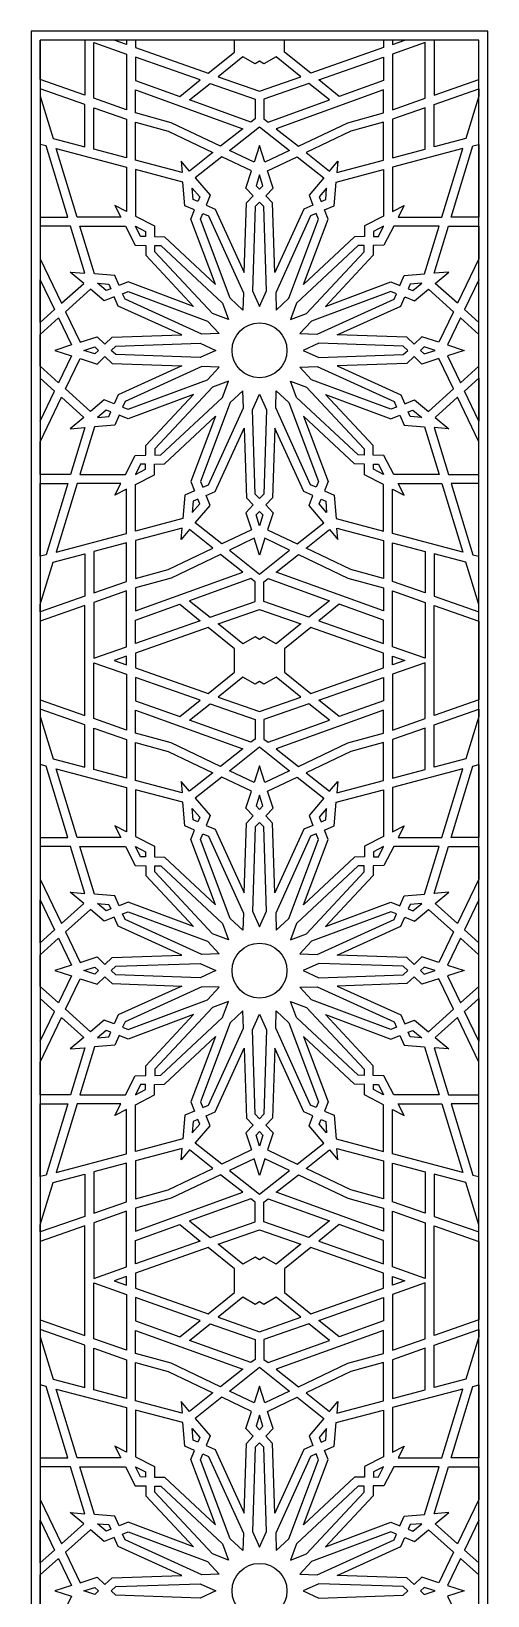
# Model space of a CAD drawing. Extents: x -1356 to -846, y 1052 to 4540.
# Drawn here: x -1356 to -846, y 2790 to 4540 of the extents above; entities that cross this region are included whole.
import ezdxf

# ---------------------------------------------------------------- set-up
doc = ezdxf.new("R2010")
doc.units = 0
doc.layers.add('LAYER_01', color=7, linetype='CONTINUOUS')

msp = doc.modelspace()

# ---------------------------------------------------------------- linework, layer by layer
at = {"layer": 'LAYER_01'}
for points in [[(-1355.9, 1051.9), (-845.5, 1051.9), (-845.5, 4539.9), (-1355.9, 4539.9)], [(-1345.9, 1061.9), (-855.5, 1061.9), (-855.5, 4529.9), (-1345.9, 4529.9)], [(-1286.1, 4527.4), (-1249.5, 4514.5), (-1249.5, 4452.1), (-1286.1, 4465)], [(-915.3, 4527.4), (-951.9, 4514.5), (-951.9, 4452.1), (-915.3, 4465)], [(-1167.1, 4485.5), (-1239.5, 4511), (-1239.5, 4485), (-1189.9, 4467.1)], [(-1082.1, 4511.4), (-1095.7, 4503.5), (-1100.7, 4506.4), (-1105.7, 4503.5), (-1119.2, 4511.4), (-1146.9, 4489), (-1100.7, 4472.8), (-1054.5, 4489)], [(-1034.3, 4485.5), (-961.9, 4511), (-961.9, 4485), (-1011.5, 4467.1)], [(-1156, 4481.6), (-1105.7, 4464), (-1105.7, 4442), (-1110.3, 4438.4), (-1178.9, 4463.1)], [(-1045.4, 4481.6), (-1095.7, 4464), (-1095.7, 4442), (-1091.1, 4438.4), (-1022.5, 4463.1)], [(-1345.9, 4467.3), (-1331.4, 4420), (-1296.1, 4410.6), (-1296.1, 4457.9), (-1345.9, 4475.4)], [(-1239.5, 4474.3), (-1119.5, 4431), (-1144.2, 4411.3), (-1199.4, 4437.7), (-1239.5, 4448.7)], [(-961.9, 4474.3), (-1081.9, 4431), (-1057.2, 4411.3), (-1002, 4437.7), (-961.9, 4448.7)], [(-855.5, 4467.3), (-870, 4420), (-905.3, 4410.6), (-905.3, 4457.9), (-855.5, 4475.4)], [(-1286.1, 4454.4), (-1249.5, 4441.5), (-1249.5, 4398.3), (-1286.1, 4408)], [(-915.3, 4454.4), (-951.9, 4441.5), (-951.9, 4398.3), (-915.3, 4408)], [(-1239.5, 4438.3), (-1202.9, 4428.3), (-1152.9, 4404.4), (-1179, 4383.6), (-1188.3, 4394.7), (-1187.3, 4381.9), (-1239.5, 4395.7)], [(-1067.2, 4406.5), (-1094.7, 4393.4), (-1100.7, 4412.1), (-1106.7, 4393.4), (-1134.2, 4406.5), (-1100.7, 4433.2)], [(-961.9, 4438.3), (-998.5, 4428.3), (-1048.5, 4404.4), (-1022.4, 4383.6), (-1013.1, 4394.7), (-1014.1, 4381.9), (-961.9, 4395.7)], [(-1339.3, 4411.7), (-1345.9, 4413.4), (-1345.9, 4331.9), (-1315, 4331.9)], [(-1328, 4408.7), (-1249.5, 4388), (-1249.5, 4338.3), (-1262.6, 4345), (-1255.9, 4331.9), (-1304.5, 4331.9)], [(-873.4, 4408.7), (-951.9, 4388), (-951.9, 4338.3), (-938.8, 4345), (-945.5, 4331.9), (-896.8, 4331.9)], [(-862, 4411.7), (-855.5, 4413.4), (-855.5, 4331.9), (-886.4, 4331.9)], [(-1109.8, 4383.8), (-1142.9, 4399.6), (-1172.5, 4376), (-1156, 4356.6), (-1160.4, 4345.5), (-1150.3, 4341.1), (-1118, 4270), (-1115.3, 4348), (-1107.6, 4356), (-1116, 4364.6)], [(-1091.6, 4383.8), (-1058.5, 4399.6), (-1028.9, 4376), (-1045.3, 4356.6), (-1041, 4345.5), (-1051.1, 4341.1), (-1083.4, 4270), (-1086, 4348), (-1093.7, 4356), (-1085.4, 4364.6)], [(-1186.4, 4371.3), (-1239.5, 4385.3), (-1239.5, 4333.2), (-1218.2, 4322.2), (-1218, 4310.3), (-1207, 4310.1), (-1149.9, 4256.8), (-1177.3, 4329.9), (-1173.3, 4340.2), (-1184.2, 4344.9)], [(-1100.7, 4363.2), (-1096.8, 4367.2), (-1100.7, 4379.4), (-1104.6, 4367.2)], [(-1015, 4371.3), (-961.9, 4385.3), (-961.9, 4333.2), (-983.2, 4322.2), (-983.4, 4310.3), (-994.4, 4310.1), (-1051.5, 4256.8), (-1024, 4329.9), (-1028.1, 4340.2), (-1017.1, 4344.9)], [(-1167.5, 4354.7), (-1169.6, 4349.5), (-1174.8, 4351.7), (-1175.8, 4364.5)], [(-1033.8, 4354.7), (-1031.8, 4349.5), (-1026.6, 4351.7), (-1025.6, 4364.5)], [(-1100.7, 4232), (-1092.7, 4249.5), (-1095.9, 4343.9), (-1100.7, 4348.8), (-1105.5, 4343.9), (-1108.7, 4249.5)], [(-1297.2, 4258), (-1312.2, 4270.7), (-1295.9, 4269.4), (-1311.9, 4321.9), (-1345.9, 4321.9), (-1345.9, 4285.3), (-1322.1, 4235.7)], [(-1250.7, 4321.9), (-1239.8, 4300.6), (-1227.9, 4300.4), (-1227.7, 4289.4), (-1174.4, 4232.3), (-1247.5, 4259.8), (-1257.7, 4255.7), (-1262.5, 4266.7), (-1285.2, 4268.5), (-1301.5, 4321.9)], [(-1228.1, 4316.1), (-1228, 4310.4), (-1233.6, 4310.5), (-1239.5, 4321.9)], [(-1133.5, 4241.4), (-1166.6, 4329.8), (-1164.1, 4336.2), (-1157.8, 4333.5), (-1118.7, 4247.5), (-1119.4, 4228.2)], [(-1067.9, 4241.4), (-1034.8, 4329.8), (-1037.3, 4336.2), (-1043.6, 4333.5), (-1082.6, 4247.5), (-1082, 4228.2)], [(-950.6, 4321.9), (-961.6, 4300.6), (-973.5, 4300.4), (-973.7, 4289.4), (-1027, 4232.3), (-953.9, 4259.8), (-943.6, 4255.7), (-938.9, 4266.7), (-916.2, 4268.5), (-899.9, 4321.9)], [(-973.3, 4316.1), (-973.4, 4310.4), (-967.7, 4310.5), (-961.9, 4321.9)], [(-904.1, 4258), (-889.1, 4270.7), (-905.5, 4269.4), (-889.4, 4321.9), (-855.5, 4321.9), (-855.5, 4285.3), (-879.3, 4235.7)], [(-1153.3, 4224.4), (-1217.7, 4293.4), (-1217.9, 4300.3), (-1211, 4300.2), (-1142, 4235.7), (-1135.2, 4217.7)], [(-1048.1, 4224.4), (-983.6, 4293.4), (-983.5, 4300.3), (-990.4, 4300.2), (-1059.4, 4235.7), (-1066.1, 4217.7)], [(-1345.9, 4262.1), (-1329.9, 4228.7), (-1345.9, 4214.3)], [(-1301.3, 4192.2), (-1282.2, 4198.4), (-1273.6, 4190.1), (-1265.6, 4197.8), (-1187.6, 4200.4), (-1258.7, 4232.7), (-1263.1, 4242.8), (-1274.2, 4238.5), (-1289.5, 4251.5), (-1317.6, 4226.3)], [(-1269.3, 4257.2), (-1267.1, 4252), (-1272.3, 4250), (-1282, 4258.2)], [(-900, 4192.2), (-919.2, 4198.4), (-927.8, 4190.1), (-935.8, 4197.8), (-1013.8, 4200.4), (-942.7, 4232.7), (-938.3, 4242.8), (-927.2, 4238.5), (-911.8, 4251.5), (-883.8, 4226.3)], [(-932.1, 4257.2), (-934.3, 4252), (-929.1, 4250), (-919.3, 4258.2)], [(-855.5, 4262.1), (-871.5, 4228.7), (-855.5, 4214.3)], [(-1165.1, 4201.2), (-1251, 4240.2), (-1253.8, 4246.5), (-1247.4, 4249), (-1159, 4215.9), (-1145.8, 4201.8)], [(-1036.3, 4201.2), (-950.3, 4240.2), (-947.6, 4246.5), (-954, 4249), (-1042.4, 4215.9), (-1055.6, 4201.8)], [(-1310.9, 4189.1), (-1329.7, 4183.1), (-1310.9, 4177.1), (-1325.4, 4146.9), (-1345.9, 4165.3), (-1345.9, 4200.9), (-1325.4, 4219.3)], [(-890.4, 4189.1), (-871.7, 4183.1), (-890.4, 4177.1), (-876, 4146.9), (-855.5, 4165.3), (-855.5, 4200.9), (-876, 4219.3)], [(-1297, 4183.1), (-1284.8, 4187), (-1280.8, 4183.1), (-1284.8, 4179.2)], [(-1266.4, 4183.1), (-1261.4, 4187.9), (-1167.1, 4191.1), (-1149.5, 4183.1), (-1167.1, 4175.1), (-1261.4, 4178.3)], [(-935, 4183.1), (-939.9, 4187.9), (-1034.3, 4191.1), (-1051.8, 4183.1), (-1034.3, 4175.1), (-939.9, 4178.3)], [(-904.4, 4183.1), (-916.6, 4187), (-920.6, 4183.1), (-916.6, 4179.2)], [(-1301.3, 4174), (-1282.2, 4167.8), (-1273.6, 4176.2), (-1265.6, 4168.5), (-1187.6, 4165.8), (-1258.7, 4133.5), (-1263.1, 4123.4), (-1274.2, 4127.8), (-1289.5, 4114.7), (-1317.6, 4140)], [(-1165.1, 4165.1), (-1251, 4126), (-1253.8, 4119.7), (-1247.4, 4117.2), (-1159, 4150.3), (-1145.8, 4164.4)], [(-1036.3, 4165.1), (-950.3, 4126), (-947.6, 4119.7), (-954, 4117.2), (-1042.4, 4150.3), (-1055.6, 4164.4)], [(-900, 4174), (-919.2, 4167.8), (-927.8, 4176.2), (-935.8, 4168.5), (-1013.8, 4165.8), (-942.7, 4133.5), (-938.3, 4123.4), (-927.2, 4127.8), (-911.8, 4114.7), (-883.8, 4140)], [(-1345.9, 4104.1), (-1329.9, 4137.5), (-1345.9, 4151.9)], [(-1153.3, 4141.8), (-1217.7, 4072.8), (-1217.9, 4065.9), (-1211, 4066.1), (-1142, 4130.5), (-1135.2, 4148.6)], [(-1048.1, 4141.8), (-983.6, 4072.8), (-983.5, 4065.9), (-990.4, 4066.1), (-1059.4, 4130.5), (-1066.1, 4148.6)], [(-855.5, 4104.1), (-871.5, 4137.5), (-855.5, 4151.9)], [(-1297.2, 4108.2), (-1312.2, 4095.5), (-1295.9, 4096.8), (-1311.9, 4044.3), (-1345.9, 4044.3), (-1345.9, 4080.9), (-1322.1, 4130.6)], [(-1250.7, 4044.3), (-1239.8, 4065.6), (-1227.9, 4065.8), (-1227.7, 4076.8), (-1174.4, 4133.9), (-1247.5, 4106.5), (-1257.7, 4110.5), (-1262.5, 4099.6), (-1285.2, 4097.7), (-1301.5, 4044.3)], [(-1133.5, 4124.8), (-1166.6, 4036.4), (-1164.1, 4030), (-1157.8, 4032.8), (-1118.7, 4118.7), (-1119.4, 4138)], [(-1100.7, 4134.3), (-1092.7, 4116.7), (-1095.9, 4022.4), (-1100.7, 4017.4), (-1105.5, 4022.4), (-1108.7, 4116.7)], [(-1067.9, 4124.8), (-1034.8, 4036.4), (-1037.3, 4030), (-1043.6, 4032.8), (-1082.6, 4118.7), (-1082, 4138)], [(-950.6, 4044.3), (-961.6, 4065.6), (-973.5, 4065.8), (-973.7, 4076.8), (-1027, 4133.9), (-953.9, 4106.5), (-943.6, 4110.5), (-938.9, 4099.6), (-916.2, 4097.7), (-899.9, 4044.3)], [(-904.1, 4108.2), (-889.1, 4095.5), (-905.5, 4096.8), (-889.4, 4044.3), (-855.5, 4044.3), (-855.5, 4080.9), (-879.3, 4130.6)], [(-1269.3, 4109), (-1267.1, 4114.2), (-1272.3, 4116.3), (-1282, 4108)], [(-932.1, 4109), (-934.3, 4114.2), (-929.1, 4116.3), (-919.3, 4108)], [(-1186.4, 3994.9), (-1239.5, 3980.9), (-1239.5, 4033.1), (-1218.2, 4044), (-1218, 4055.9), (-1207, 4056.1), (-1149.9, 4109.4), (-1177.3, 4036.3), (-1173.3, 4026), (-1184.2, 4021.3)], [(-1109.8, 3982.5), (-1142.9, 3966.6), (-1172.5, 3990.2), (-1156, 4009.6), (-1160.4, 4020.7), (-1150.3, 4025.1), (-1118, 4096.2), (-1115.3, 4018.2), (-1107.6, 4010.2), (-1116, 4001.6)], [(-1091.6, 3982.5), (-1058.5, 3966.6), (-1028.9, 3990.2), (-1045.3, 4009.6), (-1041, 4020.7), (-1051.1, 4025.1), (-1083.4, 4096.2), (-1086, 4018.2), (-1093.7, 4010.2), (-1085.4, 4001.6)], [(-1015, 3994.9), (-961.9, 3980.9), (-961.9, 4033.1), (-983.2, 4044), (-983.4, 4055.9), (-994.4, 4056.1), (-1051.5, 4109.4), (-1024, 4036.3), (-1028.1, 4026), (-1017.1, 4021.3)], [(-1228.1, 4050.2), (-1228, 4055.8), (-1233.6, 4055.7), (-1239.5, 4044.3)], [(-973.3, 4050.2), (-973.4, 4055.8), (-967.7, 4055.7), (-961.9, 4044.3)], [(-1339.3, 3954.5), (-1345.9, 3952.8), (-1345.9, 4034.3), (-1315, 4034.3)], [(-1328, 3957.5), (-1249.5, 3978.2), (-1249.5, 4027.9), (-1262.6, 4021.2), (-1255.9, 4034.3), (-1304.5, 4034.3)], [(-873.4, 3957.5), (-951.9, 3978.2), (-951.9, 4027.9), (-938.8, 4021.2), (-945.5, 4034.3), (-896.8, 4034.3)], [(-862, 3954.5), (-855.5, 3952.8), (-855.5, 4034.3), (-886.4, 4034.3)], [(-1167.5, 4011.5), (-1169.6, 4016.7), (-1174.8, 4014.5), (-1175.8, 4001.8)], [(-1033.8, 4011.5), (-1031.8, 4016.7), (-1026.6, 4014.5), (-1025.6, 4001.8)], [(-1100.7, 4003), (-1096.8, 3999), (-1100.7, 3986.8), (-1104.6, 3999)], [(-1239.5, 3927.9), (-1202.9, 3937.9), (-1152.9, 3961.8), (-1179, 3982.6), (-1188.3, 3971.6), (-1187.3, 3984.3), (-1239.5, 3970.5)], [(-1067.2, 3959.7), (-1094.7, 3972.9), (-1100.7, 3954.1), (-1106.7, 3972.9), (-1134.2, 3959.7), (-1100.7, 3933)], [(-961.9, 3927.9), (-998.5, 3937.9), (-1048.5, 3961.8), (-1022.4, 3982.6), (-1013.1, 3971.6), (-1014.1, 3984.3), (-961.9, 3970.5)], [(-1345.9, 3898.9), (-1331.4, 3946.3), (-1296.1, 3955.6), (-1296.1, 3908.3), (-1345.9, 3890.8)], [(-1286.1, 3911.8), (-1249.5, 3924.7), (-1249.5, 3967.9), (-1286.1, 3958.2)], [(-1239.5, 3891.9), (-1119.5, 3935.2), (-1144.2, 3954.9), (-1199.4, 3928.5), (-1239.5, 3917.5)], [(-961.9, 3891.9), (-1081.9, 3935.2), (-1057.2, 3954.9), (-1002, 3928.5), (-961.9, 3917.5)], [(-915.3, 3911.8), (-951.9, 3924.7), (-951.9, 3967.9), (-915.3, 3958.2)], [(-855.5, 3898.9), (-870, 3946.3), (-905.3, 3955.6), (-905.3, 3908.3), (-855.5, 3890.8)], [(-1156, 3884.6), (-1105.7, 3902.2), (-1105.7, 3924.2), (-1110.3, 3927.9), (-1178.9, 3903.1)], [(-1045.4, 3884.6), (-1095.7, 3902.2), (-1095.7, 3924.2), (-1091.1, 3927.9), (-1022.5, 3903.1)], [(-1286.1, 3838.8), (-1249.5, 3851.7), (-1249.5, 3914.1), (-1286.1, 3901.2)], [(-915.3, 3838.8), (-951.9, 3851.7), (-951.9, 3914.1), (-915.3, 3901.2)], [(-1296.1, 3836.3), (-1296.1, 3897.7), (-1345.9, 3880.2), (-1345.9, 3792.4), (-1296.1, 3774.9)], [(-1167.1, 3880.7), (-1239.5, 3855.2), (-1239.5, 3881.3), (-1189.9, 3899.2)], [(-1082.1, 3854.8), (-1095.7, 3862.7), (-1100.7, 3859.8), (-1105.7, 3862.7), (-1119.2, 3854.8), (-1146.9, 3877.2), (-1100.7, 3893.4), (-1054.5, 3877.2)], [(-1034.3, 3880.7), (-961.9, 3855.2), (-961.9, 3881.3), (-1011.5, 3899.2)], [(-905.3, 3836.3), (-905.3, 3897.7), (-855.5, 3880.2), (-855.5, 3792.4), (-905.3, 3774.9)], [(-1239.5, 3836.3), (-1239.5, 3828), (-1157.9, 3799.3), (-1128.5, 3823.1), (-1128.5, 3849.5), (-1157.9, 3873.3), (-1239.5, 3844.6)], [(-1072.9, 3836.3), (-1072.9, 3823.1), (-1043.4, 3799.3), (-961.9, 3828), (-961.9, 3844.6), (-1043.4, 3873.3), (-1072.9, 3849.5)], [(-1286.1, 3833.8), (-1249.5, 3820.9), (-1249.5, 3758.5), (-1286.1, 3771.4)], [(-1263.2, 3836.3), (-1249.5, 3831.5), (-1249.5, 3841.1)], [(-938.2, 3836.3), (-951.9, 3831.5), (-951.9, 3841.1)], [(-915.3, 3833.8), (-951.9, 3820.9), (-951.9, 3758.5), (-915.3, 3771.4)], [(-1167.1, 3791.9), (-1239.5, 3817.4), (-1239.5, 3791.3), (-1189.9, 3773.5)], [(-1082.1, 3817.8), (-1095.7, 3809.9), (-1100.7, 3812.8), (-1105.7, 3809.9), (-1119.2, 3817.8), (-1146.9, 3795.4), (-1100.7, 3779.2), (-1054.5, 3795.4)], [(-1034.3, 3791.9), (-961.9, 3817.4), (-961.9, 3791.3), (-1011.5, 3773.5)], [(-1345.9, 3773.7), (-1331.4, 3726.3), (-1296.1, 3717), (-1296.1, 3764.3), (-1345.9, 3781.8)], [(-1239.5, 3780.7), (-1119.5, 3737.4), (-1144.2, 3717.7), (-1199.4, 3744.1), (-1239.5, 3755.1)], [(-1156, 3788), (-1105.7, 3770.4), (-1105.7, 3748.4), (-1110.3, 3744.8), (-1178.9, 3769.5)], [(-1045.4, 3788), (-1095.7, 3770.4), (-1095.7, 3748.4), (-1091.1, 3744.8), (-1022.5, 3769.5)], [(-961.9, 3780.7), (-1081.9, 3737.4), (-1057.2, 3717.7), (-1002, 3744.1), (-961.9, 3755.1)], [(-855.5, 3773.7), (-870, 3726.3), (-905.3, 3717), (-905.3, 3764.3), (-855.5, 3781.8)], [(-1286.1, 3760.8), (-1249.5, 3747.9), (-1249.5, 3704.7), (-1286.1, 3714.4)], [(-1239.5, 3744.7), (-1202.9, 3734.7), (-1152.9, 3710.8), (-1179, 3690), (-1188.3, 3701.1), (-1187.3, 3688.3), (-1239.5, 3702.1)], [(-961.9, 3744.7), (-998.5, 3734.7), (-1048.5, 3710.8), (-1022.4, 3690), (-1013.1, 3701.1), (-1014.1, 3688.3), (-961.9, 3702.1)], [(-915.3, 3760.8), (-951.9, 3747.9), (-951.9, 3704.7), (-915.3, 3714.4)], [(-1067.2, 3712.9), (-1094.7, 3699.8), (-1100.7, 3718.5), (-1106.7, 3699.8), (-1134.2, 3712.9), (-1100.7, 3739.6)], [(-1339.3, 3718.1), (-1345.9, 3719.8), (-1345.9, 3638.3), (-1315, 3638.3)], [(-1328, 3715.1), (-1249.5, 3694.4), (-1249.5, 3644.7), (-1262.6, 3651.4), (-1255.9, 3638.3), (-1304.5, 3638.3)], [(-873.4, 3715.1), (-951.9, 3694.4), (-951.9, 3644.7), (-938.8, 3651.4), (-945.5, 3638.3), (-896.8, 3638.3)], [(-862, 3718.1), (-855.5, 3719.8), (-855.5, 3638.3), (-886.4, 3638.3)], [(-1186.4, 3677.7), (-1239.5, 3691.7), (-1239.5, 3639.6), (-1218.2, 3628.6), (-1218, 3616.7), (-1207, 3616.5), (-1149.9, 3563.2), (-1177.3, 3636.3), (-1173.3, 3646.6), (-1184.2, 3651.3)], [(-1109.8, 3690.2), (-1142.9, 3706), (-1172.5, 3682.4), (-1156, 3663), (-1160.4, 3651.9), (-1150.3, 3647.5), (-1118, 3576.4), (-1115.3, 3654.4), (-1107.6, 3662.4), (-1116, 3671)], [(-1091.6, 3690.2), (-1058.5, 3706), (-1028.9, 3682.4), (-1045.3, 3663), (-1041, 3651.9), (-1051.1, 3647.5), (-1083.4, 3576.4), (-1086, 3654.4), (-1093.7, 3662.4), (-1085.4, 3671)], [(-1015, 3677.7), (-961.9, 3691.7), (-961.9, 3639.6), (-983.2, 3628.6), (-983.4, 3616.7), (-994.4, 3616.5), (-1051.5, 3563.2), (-1024, 3636.3), (-1028.1, 3646.6), (-1017.1, 3651.3)], [(-1100.7, 3669.6), (-1096.8, 3673.6), (-1100.7, 3685.8), (-1104.6, 3673.6)], [(-1167.5, 3661.1), (-1169.6, 3655.9), (-1174.8, 3658.1), (-1175.8, 3670.9)], [(-1033.8, 3661.1), (-1031.8, 3655.9), (-1026.6, 3658.1), (-1025.6, 3670.9)], [(-1133.5, 3547.8), (-1166.6, 3636.2), (-1164.1, 3642.6), (-1157.8, 3639.8), (-1118.7, 3553.9), (-1119.4, 3534.6)], [(-1100.7, 3538.4), (-1092.7, 3555.9), (-1095.9, 3650.3), (-1100.7, 3655.2), (-1105.5, 3650.3), (-1108.7, 3555.9)], [(-1067.9, 3547.8), (-1034.8, 3636.2), (-1037.3, 3642.6), (-1043.6, 3639.8), (-1082.6, 3553.9), (-1082, 3534.6)], [(-1297.2, 3564.4), (-1312.2, 3577.1), (-1295.9, 3575.8), (-1311.9, 3628.3), (-1345.9, 3628.3), (-1345.9, 3591.7), (-1322.1, 3542.1)], [(-1250.7, 3628.3), (-1239.8, 3607), (-1227.9, 3606.8), (-1227.7, 3595.8), (-1174.4, 3538.7), (-1247.5, 3566.2), (-1257.7, 3562.1), (-1262.5, 3573.1), (-1285.2, 3574.9), (-1301.5, 3628.3)], [(-1228.1, 3622.5), (-1228, 3616.8), (-1233.6, 3616.9), (-1239.5, 3628.3)], [(-950.6, 3628.3), (-961.6, 3607), (-973.5, 3606.8), (-973.7, 3595.8), (-1027, 3538.7), (-953.9, 3566.2), (-943.6, 3562.1), (-938.9, 3573.1), (-916.2, 3574.9), (-899.9, 3628.3)], [(-973.3, 3622.5), (-973.4, 3616.8), (-967.7, 3616.9), (-961.9, 3628.3)], [(-904.1, 3564.4), (-889.1, 3577.1), (-905.5, 3575.8), (-889.4, 3628.3), (-855.5, 3628.3), (-855.5, 3591.7), (-879.3, 3542.1)], [(-1153.3, 3530.8), (-1217.7, 3599.8), (-1217.9, 3606.7), (-1211, 3606.6), (-1142, 3542.1), (-1135.2, 3524.1)], [(-1048.1, 3530.8), (-983.6, 3599.8), (-983.5, 3606.7), (-990.4, 3606.6), (-1059.4, 3542.1), (-1066.1, 3524.1)], [(-1345.9, 3568.5), (-1329.9, 3535.1), (-1345.9, 3520.7)], [(-1301.3, 3498.6), (-1282.2, 3504.8), (-1273.6, 3496.5), (-1265.6, 3504.2), (-1187.6, 3506.8), (-1258.7, 3539.1), (-1263.1, 3549.2), (-1274.2, 3544.8), (-1289.5, 3557.9), (-1317.6, 3532.7)], [(-1269.3, 3563.6), (-1267.1, 3558.4), (-1272.3, 3556.4), (-1282, 3564.6)], [(-1165.1, 3507.6), (-1251, 3546.6), (-1253.8, 3552.9), (-1247.4, 3555.4), (-1159, 3522.3), (-1145.8, 3508.2)], [(-1036.3, 3507.6), (-950.3, 3546.6), (-947.6, 3552.9), (-954, 3555.4), (-1042.4, 3522.3), (-1055.6, 3508.2)], [(-900, 3498.6), (-919.2, 3504.8), (-927.8, 3496.5), (-935.8, 3504.2), (-1013.8, 3506.8), (-942.7, 3539.1), (-938.3, 3549.2), (-927.2, 3544.8), (-911.8, 3557.9), (-883.8, 3532.7)], [(-932.1, 3563.6), (-934.3, 3558.4), (-929.1, 3556.4), (-919.3, 3564.6)], [(-855.5, 3568.5), (-871.5, 3535.1), (-855.5, 3520.7)], [(-1310.9, 3495.5), (-1329.7, 3489.5), (-1310.9, 3483.5), (-1325.4, 3453.3), (-1345.9, 3471.7), (-1345.9, 3507.3), (-1325.4, 3525.7)], [(-890.4, 3495.5), (-871.7, 3489.5), (-890.4, 3483.5), (-876, 3453.3), (-855.5, 3471.7), (-855.5, 3507.3), (-876, 3525.7)], [(-1301.3, 3480.4), (-1282.2, 3474.2), (-1273.6, 3482.5), (-1265.6, 3474.9), (-1187.6, 3472.2), (-1258.7, 3439.9), (-1263.1, 3429.8), (-1274.2, 3434.2), (-1289.5, 3421.1), (-1317.6, 3446.4)], [(-1297, 3489.5), (-1284.8, 3493.4), (-1280.8, 3489.5), (-1284.8, 3485.6)], [(-1266.4, 3489.5), (-1261.4, 3494.3), (-1167.1, 3497.5), (-1149.5, 3489.5), (-1167.1, 3481.5), (-1261.4, 3484.7)], [(-935, 3489.5), (-939.9, 3494.3), (-1034.3, 3497.5), (-1051.8, 3489.5), (-1034.3, 3481.5), (-939.9, 3484.7)], [(-900, 3480.4), (-919.2, 3474.2), (-927.8, 3482.5), (-935.8, 3474.9), (-1013.8, 3472.2), (-942.7, 3439.9), (-938.3, 3429.8), (-927.2, 3434.2), (-911.8, 3421.1), (-883.8, 3446.4)], [(-904.4, 3489.5), (-916.6, 3493.4), (-920.6, 3489.5), (-916.6, 3485.6)], [(-1165.1, 3471.5), (-1251, 3432.4), (-1253.8, 3426.1), (-1247.4, 3423.6), (-1159, 3456.7), (-1145.8, 3470.8)], [(-1036.3, 3471.5), (-950.3, 3432.4), (-947.6, 3426.1), (-954, 3423.6), (-1042.4, 3456.7), (-1055.6, 3470.8)], [(-1345.9, 3410.5), (-1329.9, 3443.9), (-1345.9, 3458.3)], [(-1153.3, 3448.2), (-1217.7, 3379.2), (-1217.9, 3372.3), (-1211, 3372.5), (-1142, 3436.9), (-1135.2, 3455)], [(-1048.1, 3448.2), (-983.6, 3379.2), (-983.5, 3372.3), (-990.4, 3372.5), (-1059.4, 3436.9), (-1066.1, 3455)], [(-855.5, 3410.5), (-871.5, 3443.9), (-855.5, 3458.3)], [(-1297.2, 3414.6), (-1312.2, 3401.9), (-1295.9, 3403.2), (-1311.9, 3350.7), (-1345.9, 3350.7), (-1345.9, 3387.3), (-1322.1, 3437)], [(-1250.7, 3350.7), (-1239.8, 3372), (-1227.9, 3372.2), (-1227.7, 3383.2), (-1174.4, 3440.3), (-1247.5, 3412.9), (-1257.7, 3416.9), (-1262.5, 3406), (-1285.2, 3404.1), (-1301.5, 3350.7)], [(-1133.5, 3431.2), (-1166.6, 3342.8), (-1164.1, 3336.4), (-1157.8, 3339.2), (-1118.7, 3425.1), (-1119.4, 3444.4)], [(-1100.7, 3440.7), (-1092.7, 3423.1), (-1095.9, 3328.8), (-1100.7, 3323.8), (-1105.5, 3328.8), (-1108.7, 3423.1)], [(-1067.9, 3431.2), (-1034.8, 3342.8), (-1037.3, 3336.4), (-1043.6, 3339.2), (-1082.6, 3425.1), (-1082, 3444.4)], [(-950.6, 3350.7), (-961.6, 3372), (-973.5, 3372.2), (-973.7, 3383.2), (-1027, 3440.3), (-953.9, 3412.9), (-943.6, 3416.9), (-938.9, 3406), (-916.2, 3404.1), (-899.9, 3350.7)], [(-904.1, 3414.6), (-889.1, 3401.9), (-905.5, 3403.2), (-889.4, 3350.7), (-855.5, 3350.7), (-855.5, 3387.3), (-879.3, 3437)], [(-1269.3, 3415.4), (-1267.1, 3420.6), (-1272.3, 3422.7), (-1282, 3414.4)], [(-1186.4, 3301.3), (-1239.5, 3287.3), (-1239.5, 3339.5), (-1218.2, 3350.4), (-1218, 3362.3), (-1207, 3362.5), (-1149.9, 3415.8), (-1177.3, 3342.7), (-1173.3, 3332.4), (-1184.2, 3327.7)], [(-1015, 3301.3), (-961.9, 3287.3), (-961.9, 3339.5), (-983.2, 3350.4), (-983.4, 3362.3), (-994.4, 3362.5), (-1051.5, 3415.8), (-1024, 3342.7), (-1028.1, 3332.4), (-1017.1, 3327.7)], [(-932.1, 3415.4), (-934.3, 3420.6), (-929.1, 3422.7), (-919.3, 3414.4)], [(-1109.8, 3288.9), (-1142.9, 3273), (-1172.5, 3296.6), (-1156, 3316), (-1160.4, 3327.1), (-1150.3, 3331.5), (-1118, 3402.6), (-1115.3, 3324.6), (-1107.6, 3316.6), (-1116, 3308)], [(-1091.6, 3288.9), (-1058.5, 3273), (-1028.9, 3296.6), (-1045.3, 3316), (-1041, 3327.1), (-1051.1, 3331.5), (-1083.4, 3402.6), (-1086, 3324.6), (-1093.7, 3316.6), (-1085.4, 3308)], [(-1228.1, 3356.5), (-1228, 3362.2), (-1233.6, 3362.1), (-1239.5, 3350.7)], [(-973.3, 3356.5), (-973.4, 3362.2), (-967.7, 3362.1), (-961.9, 3350.7)], [(-1339.3, 3260.9), (-1345.9, 3259.2), (-1345.9, 3340.7), (-1315, 3340.7)], [(-1328, 3263.9), (-1249.5, 3284.6), (-1249.5, 3334.3), (-1262.6, 3327.6), (-1255.9, 3340.7), (-1304.5, 3340.7)], [(-873.4, 3263.9), (-951.9, 3284.6), (-951.9, 3334.3), (-938.8, 3327.6), (-945.5, 3340.7), (-896.8, 3340.7)], [(-862, 3260.9), (-855.5, 3259.2), (-855.5, 3340.7), (-886.4, 3340.7)], [(-1167.5, 3317.9), (-1169.6, 3323.1), (-1174.8, 3320.9), (-1175.8, 3308.2)], [(-1100.7, 3309.4), (-1096.8, 3305.4), (-1100.7, 3293.2), (-1104.6, 3305.4)], [(-1033.8, 3317.9), (-1031.8, 3323.1), (-1026.6, 3320.9), (-1025.6, 3308.2)], [(-1239.5, 3234.3), (-1202.9, 3244.3), (-1152.9, 3268.2), (-1179, 3289), (-1188.3, 3278), (-1187.3, 3290.7), (-1239.5, 3276.9)], [(-961.9, 3234.3), (-998.5, 3244.3), (-1048.5, 3268.2), (-1022.4, 3289), (-1013.1, 3278), (-1014.1, 3290.7), (-961.9, 3276.9)], [(-1286.1, 3218.2), (-1249.5, 3231.1), (-1249.5, 3274.3), (-1286.1, 3264.6)], [(-1067.2, 3266.1), (-1094.7, 3279.2), (-1100.7, 3260.5), (-1106.7, 3279.2), (-1134.2, 3266.1), (-1100.7, 3239.4)], [(-915.3, 3218.2), (-951.9, 3231.1), (-951.9, 3274.3), (-915.3, 3264.6)], [(-1345.9, 3205.3), (-1331.4, 3252.7), (-1296.1, 3262), (-1296.1, 3214.7), (-1345.9, 3197.2)], [(-1239.5, 3198.3), (-1119.5, 3241.6), (-1144.2, 3261.3), (-1199.4, 3234.9), (-1239.5, 3223.9)], [(-961.9, 3198.3), (-1081.9, 3241.6), (-1057.2, 3261.3), (-1002, 3234.9), (-961.9, 3223.9)], [(-855.5, 3205.3), (-870, 3252.7), (-905.3, 3262), (-905.3, 3214.7), (-855.5, 3197.2)], [(-1286.1, 3145.2), (-1249.5, 3158.1), (-1249.5, 3220.5), (-1286.1, 3207.6)], [(-1156, 3191), (-1105.7, 3208.6), (-1105.7, 3230.6), (-1110.3, 3234.3), (-1178.9, 3209.5)], [(-1045.4, 3191), (-1095.7, 3208.6), (-1095.7, 3230.6), (-1091.1, 3234.3), (-1022.5, 3209.5)], [(-915.3, 3145.2), (-951.9, 3158.1), (-951.9, 3220.5), (-915.3, 3207.6)], [(-1296.1, 3142.7), (-1296.1, 3204.1), (-1345.9, 3186.6), (-1345.9, 3098.8), (-1296.1, 3081.3)], [(-1167.1, 3187.1), (-1239.5, 3161.6), (-1239.5, 3187.7), (-1189.9, 3205.5)], [(-1034.3, 3187.1), (-961.9, 3161.6), (-961.9, 3187.7), (-1011.5, 3205.5)], [(-855.5, 3142.7), (-855.5, 3098.8), (-905.3, 3081.3), (-905.3, 3204.1), (-855.5, 3186.6)], [(-1082.1, 3161.2), (-1095.7, 3169.1), (-1100.7, 3166.2), (-1105.7, 3169.1), (-1119.2, 3161.2), (-1146.9, 3183.6), (-1100.7, 3199.8), (-1054.5, 3183.6)], [(-1128.5, 3142.7), (-1128.5, 3155.9), (-1157.9, 3179.7), (-1239.5, 3151), (-1239.5, 3134.4), (-1157.9, 3105.7), (-1128.5, 3129.5)], [(-961.9, 3142.7), (-961.9, 3151), (-1043.4, 3179.7), (-1072.9, 3155.9), (-1072.9, 3129.5), (-1043.4, 3105.7), (-961.9, 3134.4)], [(-1286.1, 3140.2), (-1249.5, 3127.3), (-1249.5, 3064.9), (-1286.1, 3077.8)], [(-1263.2, 3142.7), (-1249.5, 3137.9), (-1249.5, 3147.5)], [(-938.2, 3142.7), (-951.9, 3137.9), (-951.9, 3147.5)], [(-915.3, 3140.2), (-951.9, 3127.3), (-951.9, 3064.9), (-915.3, 3077.8)], [(-1167.1, 3098.3), (-1239.5, 3123.8), (-1239.5, 3097.7), (-1189.9, 3079.9)], [(-1082.1, 3124.2), (-1095.7, 3116.3), (-1100.7, 3119.2), (-1105.7, 3116.3), (-1119.2, 3124.2), (-1146.9, 3101.8), (-1100.7, 3085.6), (-1054.5, 3101.8)], [(-1034.3, 3098.3), (-961.9, 3123.8), (-961.9, 3097.7), (-1011.5, 3079.9)], [(-1345.9, 3080.1), (-1331.4, 3032.7), (-1296.1, 3023.4), (-1296.1, 3070.7), (-1345.9, 3088.2)], [(-1239.5, 3087.1), (-1119.5, 3043.8), (-1144.2, 3024.1), (-1199.4, 3050.5), (-1239.5, 3061.5)], [(-1156, 3094.4), (-1105.7, 3076.8), (-1105.7, 3054.8), (-1110.3, 3051.1), (-1178.9, 3075.9)], [(-1045.4, 3094.4), (-1095.7, 3076.8), (-1095.7, 3054.8), (-1091.1, 3051.1), (-1022.5, 3075.9)], [(-961.9, 3087.1), (-1081.9, 3043.8), (-1057.2, 3024.1), (-1002, 3050.5), (-961.9, 3061.5)], [(-855.5, 3080.1), (-870, 3032.7), (-905.3, 3023.4), (-905.3, 3070.7), (-855.5, 3088.2)], [(-1286.1, 3067.2), (-1249.5, 3054.3), (-1249.5, 3011.1), (-1286.1, 3020.8)], [(-915.3, 3067.2), (-951.9, 3054.3), (-951.9, 3011.1), (-915.3, 3020.8)], [(-1239.5, 3051.1), (-1202.9, 3041.1), (-1152.9, 3017.2), (-1179, 2996.4), (-1188.3, 3007.5), (-1187.3, 2994.7), (-1239.5, 3008.5)], [(-1067.2, 3019.3), (-1094.7, 3006.2), (-1100.7, 3024.9), (-1106.7, 3006.2), (-1134.2, 3019.3), (-1100.7, 3046)], [(-961.9, 3051.1), (-998.5, 3041.1), (-1048.5, 3017.2), (-1022.4, 2996.4), (-1013.1, 3007.5), (-1014.1, 2994.7), (-961.9, 3008.5)], [(-1339.3, 3024.5), (-1345.9, 3026.2), (-1345.9, 2944.7), (-1315, 2944.7)], [(-1328, 3021.5), (-1249.5, 3000.8), (-1249.5, 2951.1), (-1262.6, 2957.8), (-1255.9, 2944.7), (-1304.5, 2944.7)], [(-1109.8, 2996.6), (-1142.9, 3012.4), (-1172.5, 2988.8), (-1156, 2969.4), (-1160.4, 2958.3), (-1150.3, 2953.9), (-1118, 2882.8), (-1115.3, 2960.8), (-1107.6, 2968.8), (-1116, 2977.4)], [(-1091.6, 2996.6), (-1058.5, 3012.4), (-1028.9, 2988.8), (-1045.3, 2969.4), (-1041, 2958.3), (-1051.1, 2953.9), (-1083.4, 2882.8), (-1086, 2960.8), (-1093.7, 2968.8), (-1085.4, 2977.4)], [(-873.4, 3021.5), (-951.9, 3000.8), (-951.9, 2951.1), (-938.8, 2957.8), (-945.5, 2944.7), (-896.8, 2944.7)], [(-862, 3024.5), (-855.5, 3026.2), (-855.5, 2944.7), (-886.4, 2944.7)], [(-1186.4, 2984.1), (-1239.5, 2998.1), (-1239.5, 2945.9), (-1218.2, 2935), (-1218, 2923.1), (-1207, 2922.9), (-1149.9, 2869.6), (-1177.3, 2942.7), (-1173.3, 2953), (-1184.2, 2957.7)], [(-1100.7, 2976), (-1096.8, 2980), (-1100.7, 2992.2), (-1104.6, 2980)], [(-1015, 2984.1), (-961.9, 2998.1), (-961.9, 2945.9), (-983.2, 2935), (-983.4, 2923.1), (-994.4, 2922.9), (-1051.5, 2869.6), (-1024, 2942.7), (-1028.1, 2953), (-1017.1, 2957.7)], [(-1167.5, 2967.5), (-1169.6, 2962.3), (-1174.8, 2964.5), (-1175.8, 2977.3)], [(-1033.8, 2967.5), (-1031.8, 2962.3), (-1026.6, 2964.5), (-1025.6, 2977.3)], [(-1100.7, 2844.8), (-1092.7, 2862.3), (-1095.9, 2956.7), (-1100.7, 2961.6), (-1105.5, 2956.7), (-1108.7, 2862.3)], [(-1133.5, 2854.2), (-1166.6, 2942.6), (-1164.1, 2949), (-1157.8, 2946.2), (-1118.7, 2860.3), (-1119.4, 2841)], [(-1067.9, 2854.2), (-1034.8, 2942.6), (-1037.3, 2949), (-1043.6, 2946.2), (-1082.6, 2860.3), (-1082, 2841)], [(-1297.2, 2870.8), (-1312.2, 2883.5), (-1295.9, 2882.2), (-1311.9, 2934.7), (-1345.9, 2934.7), (-1345.9, 2898.1), (-1322.1, 2848.5)], [(-1250.7, 2934.7), (-1239.8, 2913.4), (-1227.9, 2913.2), (-1227.7, 2902.2), (-1174.4, 2845.1), (-1247.5, 2872.6), (-1257.7, 2868.5), (-1262.5, 2879.5), (-1285.2, 2881.3), (-1301.5, 2934.7)], [(-1228.1, 2928.9), (-1228, 2923.2), (-1233.6, 2923.3), (-1239.5, 2934.7)], [(-950.6, 2934.7), (-961.6, 2913.4), (-973.5, 2913.2), (-973.7, 2902.2), (-1027, 2845.1), (-953.9, 2872.6), (-943.6, 2868.5), (-938.9, 2879.5), (-916.2, 2881.3), (-899.9, 2934.7)], [(-973.3, 2928.9), (-973.4, 2923.2), (-967.7, 2923.3), (-961.9, 2934.7)], [(-904.1, 2870.8), (-889.1, 2883.5), (-905.5, 2882.2), (-889.4, 2934.7), (-855.5, 2934.7), (-855.5, 2898.1), (-879.3, 2848.5)], [(-1153.3, 2837.2), (-1217.7, 2906.2), (-1217.9, 2913.1), (-1211, 2913), (-1142, 2848.5), (-1135.2, 2830.4)], [(-1048.1, 2837.2), (-983.6, 2906.2), (-983.5, 2913.1), (-990.4, 2913), (-1059.4, 2848.5), (-1066.1, 2830.4)], [(-1345.9, 2874.9), (-1329.9, 2841.5), (-1345.9, 2827.1)], [(-1269.3, 2870), (-1267.1, 2864.8), (-1272.3, 2862.7), (-1282, 2871)], [(-932.1, 2870), (-934.3, 2864.8), (-929.1, 2862.7), (-919.3, 2871)], [(-855.5, 2874.9), (-871.5, 2841.5), (-855.5, 2827.1)], [(-1301.3, 2805), (-1282.2, 2811.2), (-1273.6, 2802.9), (-1265.6, 2810.6), (-1187.6, 2813.2), (-1258.7, 2845.5), (-1263.1, 2855.6), (-1274.2, 2851.2), (-1289.5, 2864.3), (-1317.6, 2839.1)], [(-1165.1, 2813.9), (-1251, 2853), (-1253.8, 2859.3), (-1247.4, 2861.8), (-1159, 2828.7), (-1145.8, 2814.6)], [(-1036.3, 2813.9), (-950.3, 2853), (-947.6, 2859.3), (-954, 2861.8), (-1042.4, 2828.7), (-1055.6, 2814.6)], [(-900, 2805), (-919.2, 2811.2), (-927.8, 2802.9), (-935.8, 2810.6), (-1013.8, 2813.2), (-942.7, 2845.5), (-938.3, 2855.6), (-927.2, 2851.2), (-911.8, 2864.3), (-883.8, 2839.1)], [(-1310.9, 2801.9), (-1329.7, 2795.9), (-1310.9, 2789.9), (-1325.4, 2759.7), (-1345.9, 2778.1), (-1345.9, 2813.7), (-1325.4, 2832.1)], [(-890.4, 2801.9), (-871.7, 2795.9), (-890.4, 2789.9), (-876, 2759.7), (-855.5, 2778.1), (-855.5, 2813.7), (-876, 2832.1)], [(-1297, 2795.9), (-1284.8, 2799.8), (-1280.8, 2795.9), (-1284.8, 2792)], [(-1266.4, 2795.9), (-1261.4, 2800.7), (-1167.1, 2803.9), (-1149.5, 2795.9), (-1167.1, 2787.9), (-1261.4, 2791.1)], [(-935, 2795.9), (-939.9, 2800.7), (-1034.3, 2803.9), (-1051.8, 2795.9), (-1034.3, 2787.9), (-939.9, 2791.1)], [(-904.4, 2795.9), (-916.6, 2799.8), (-920.6, 2795.9), (-916.6, 2792)]]:
    msp.add_lwpolyline(points, close=True, dxfattribs=at)
for points in [[(-1296.1, 4529.9), (-1296.1, 4468.5), (-1345.9, 4486), (-1345.9, 4529.9)], [(-1249.5, 4529.9), (-1249.5, 4525.1), (-1263.2, 4529.9)], [(-1239.5, 4529.9), (-1239.5, 4521.6), (-1157.9, 4492.9), (-1128.5, 4516.7), (-1128.5, 4529.9)], [(-961.9, 4529.9), (-961.9, 4521.6), (-1043.4, 4492.9), (-1072.9, 4516.7), (-1072.9, 4529.9)], [(-951.9, 4529.9), (-951.9, 4525.1), (-938.2, 4529.9)], [(-905.3, 4529.9), (-905.3, 4468.5), (-855.5, 4486), (-855.5, 4529.9)]]:
    msp.add_lwpolyline(points, dxfattribs=at)
for centre in [(-1100.7, 4183.1), (-1100.7, 3489.5), (-1100.7, 2795.9)]:
    msp.add_circle(centre, 30.7, dxfattribs=at)

doc.saveas('drawing.dxf')
